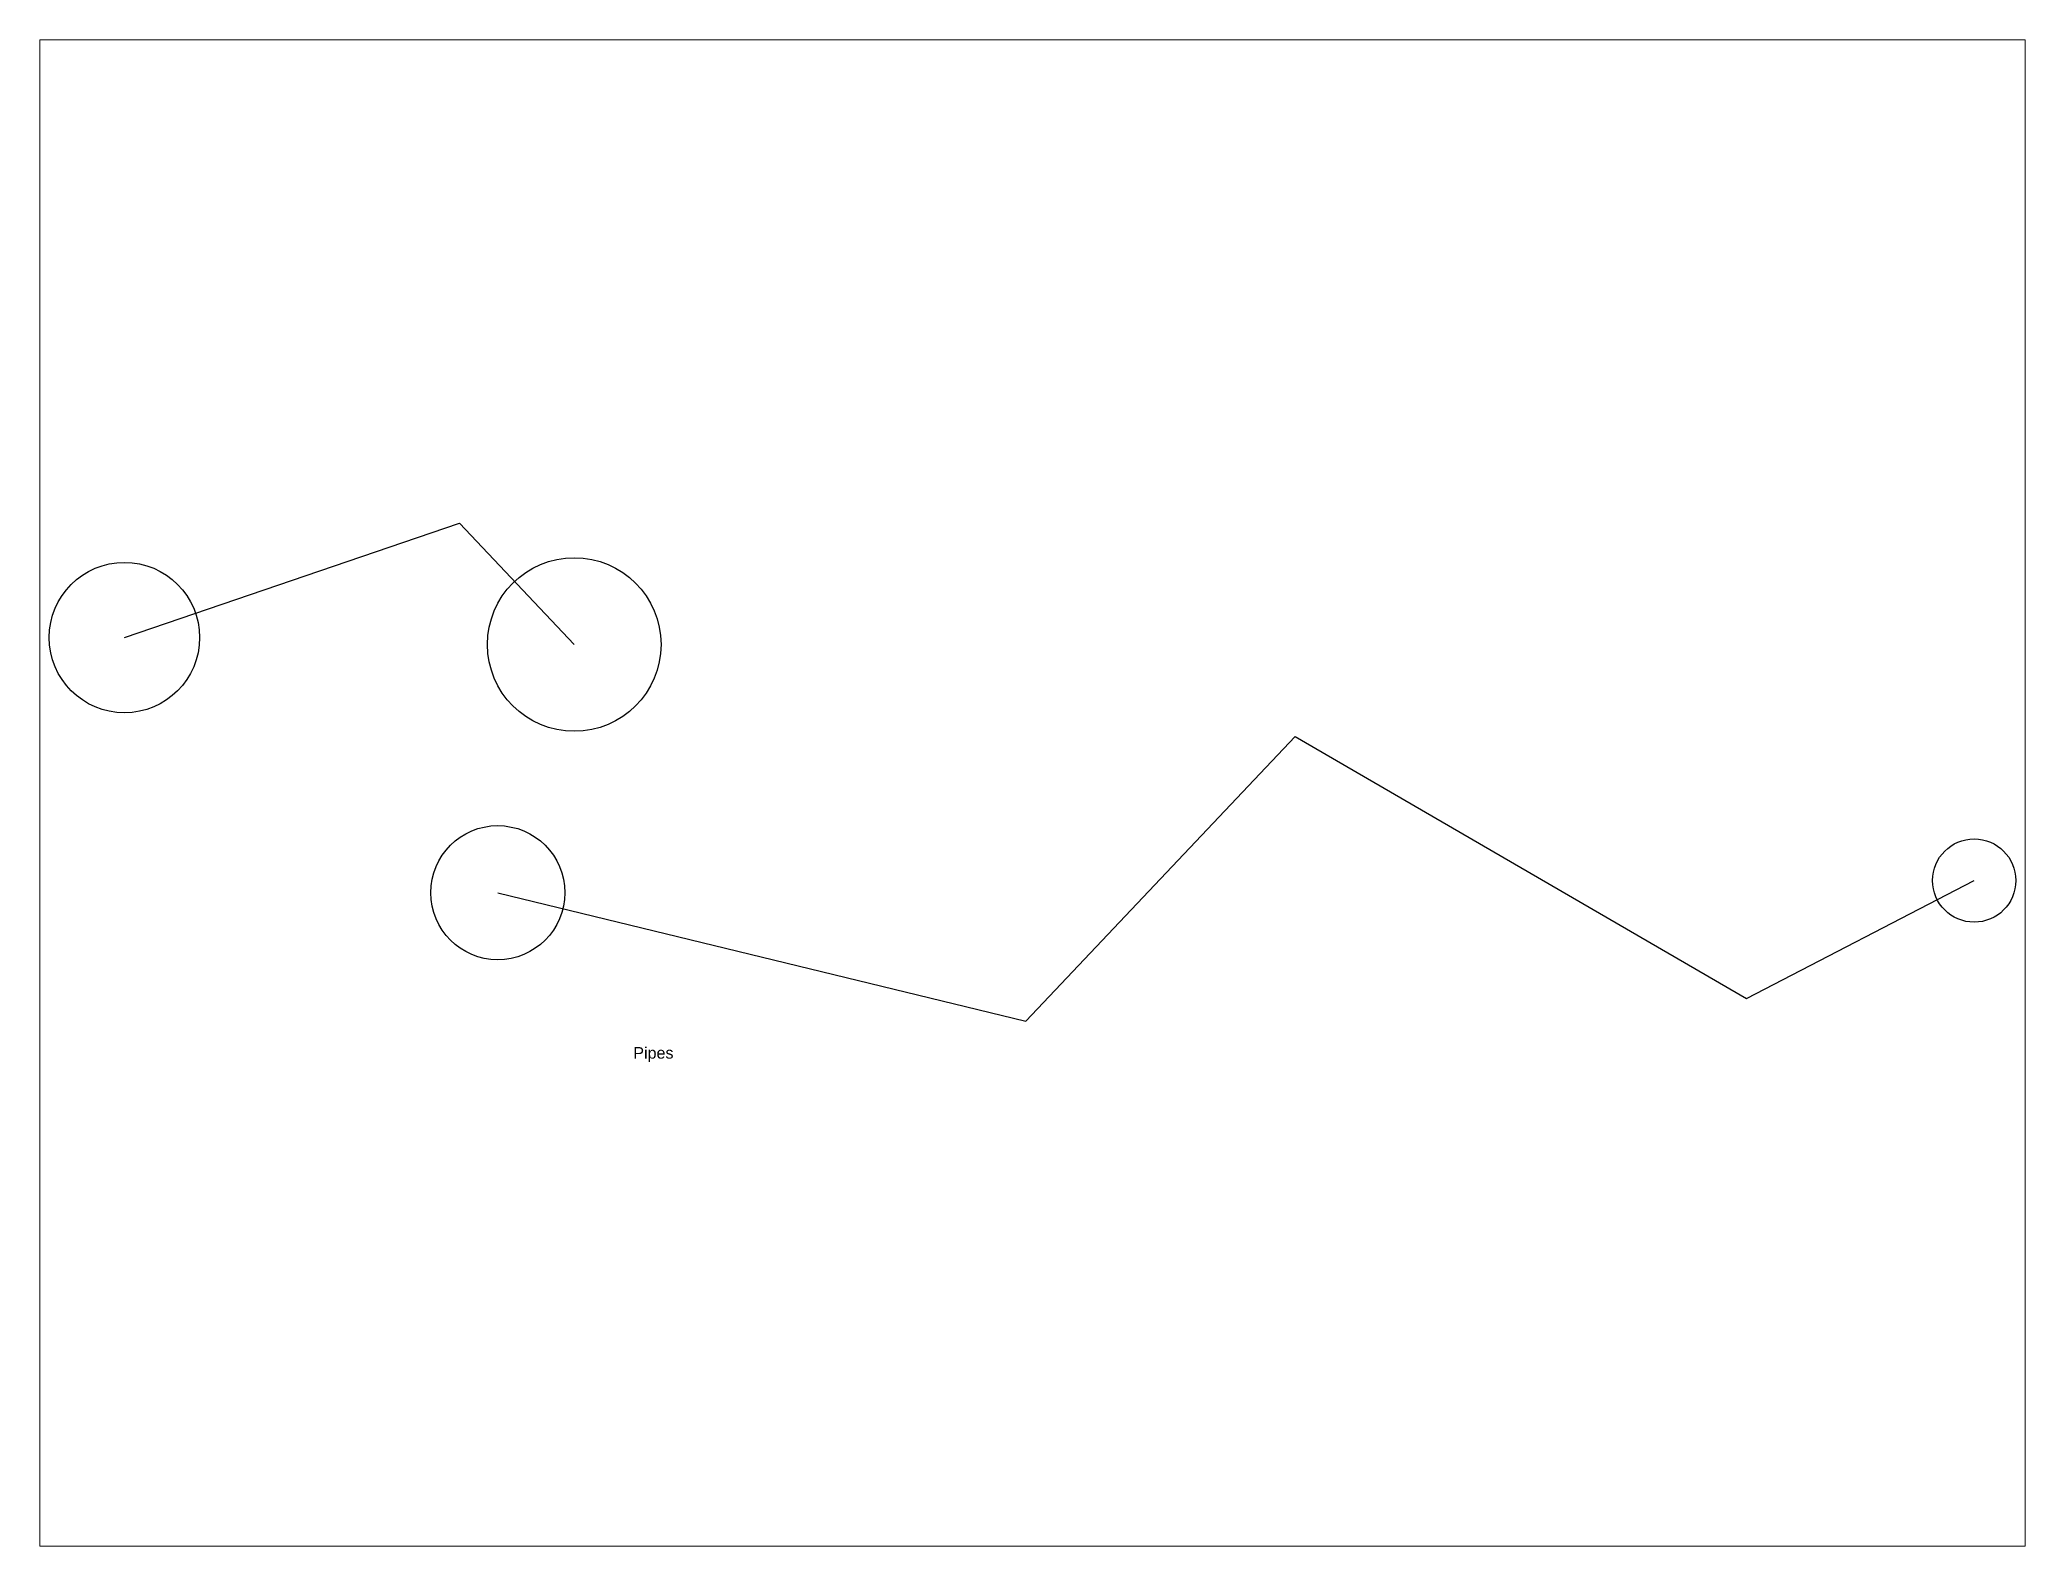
# Paper-space layout 'Layout1' of a CAD drawing. Header units: millimetres. Extents: x 26 to 231, y 20 to 176.
# The model-space entities are those that its viewports show. They can reach past a viewport. Long polylines and large blocks are cut down to what shows.
import ezdxf

# ---------------------------------------------------------------- set-up
doc = ezdxf.new("R2010")
doc.units = ezdxf.units.MM
doc.layers.add('Layer2', color=3, linetype='Continuous')
doc.styles.add('Arial_3', font='', dxfattribs={"height": 3})
doc.styles.get('Arial_3').set_extended_font_data('Arial')

msp = doc.modelspace()

# ---------------------------------------------------------------- linework, layer by layer
for p, q in [((458.18, 163.77), (528.45, 238.06)), ((528.45, 238.06), (646.32, 169.66)), ((320.36, 197.29), (458.18, 163.77)), ((646.32, 169.66), (705.71, 200.46))]:
    msp.add_line(p, q)
for centre, radius in [((320.36, 197.29), 17.5), ((705.71, 200.46), 10.87)]:
    msp.add_circle(centre, radius)
at = {"layer": 'Layer2'}
for p, q in [((222.9, 263.88), (310.39, 293.77)), ((310.39, 293.77), (340.31, 262.07))]:
    msp.add_line(p, q, dxfattribs=at)
for centre, radius in [((222.9, 263.88), 19.63), ((340.31, 262.07), 22.65)]:
    msp.add_circle(centre, radius, dxfattribs=at)

# ---------------------------------------------------------------- texts
at = {"layer": 'Layer2', "insert": (355.73, 156.98), "char_height": 3, "attachment_point": 1, "style": 'Arial_3'}
msp.add_mtext_dynamic_manual_height_columns('Pipes', width=44.4275, gutter_width=15, heights=[-3.82], dxfattribs=at)

psp = doc.layouts.get("Layout1")

# ---------------------------------------------------------------- viewports
at = {"layer": 'Layer2'}
psp.add_viewport(center=(128.5, 97.5), size=(205.6, 156), view_center_point=(459.92, 223.31), view_height=393.2305, dxfattribs=at)

doc.saveas('drawing.dxf')
